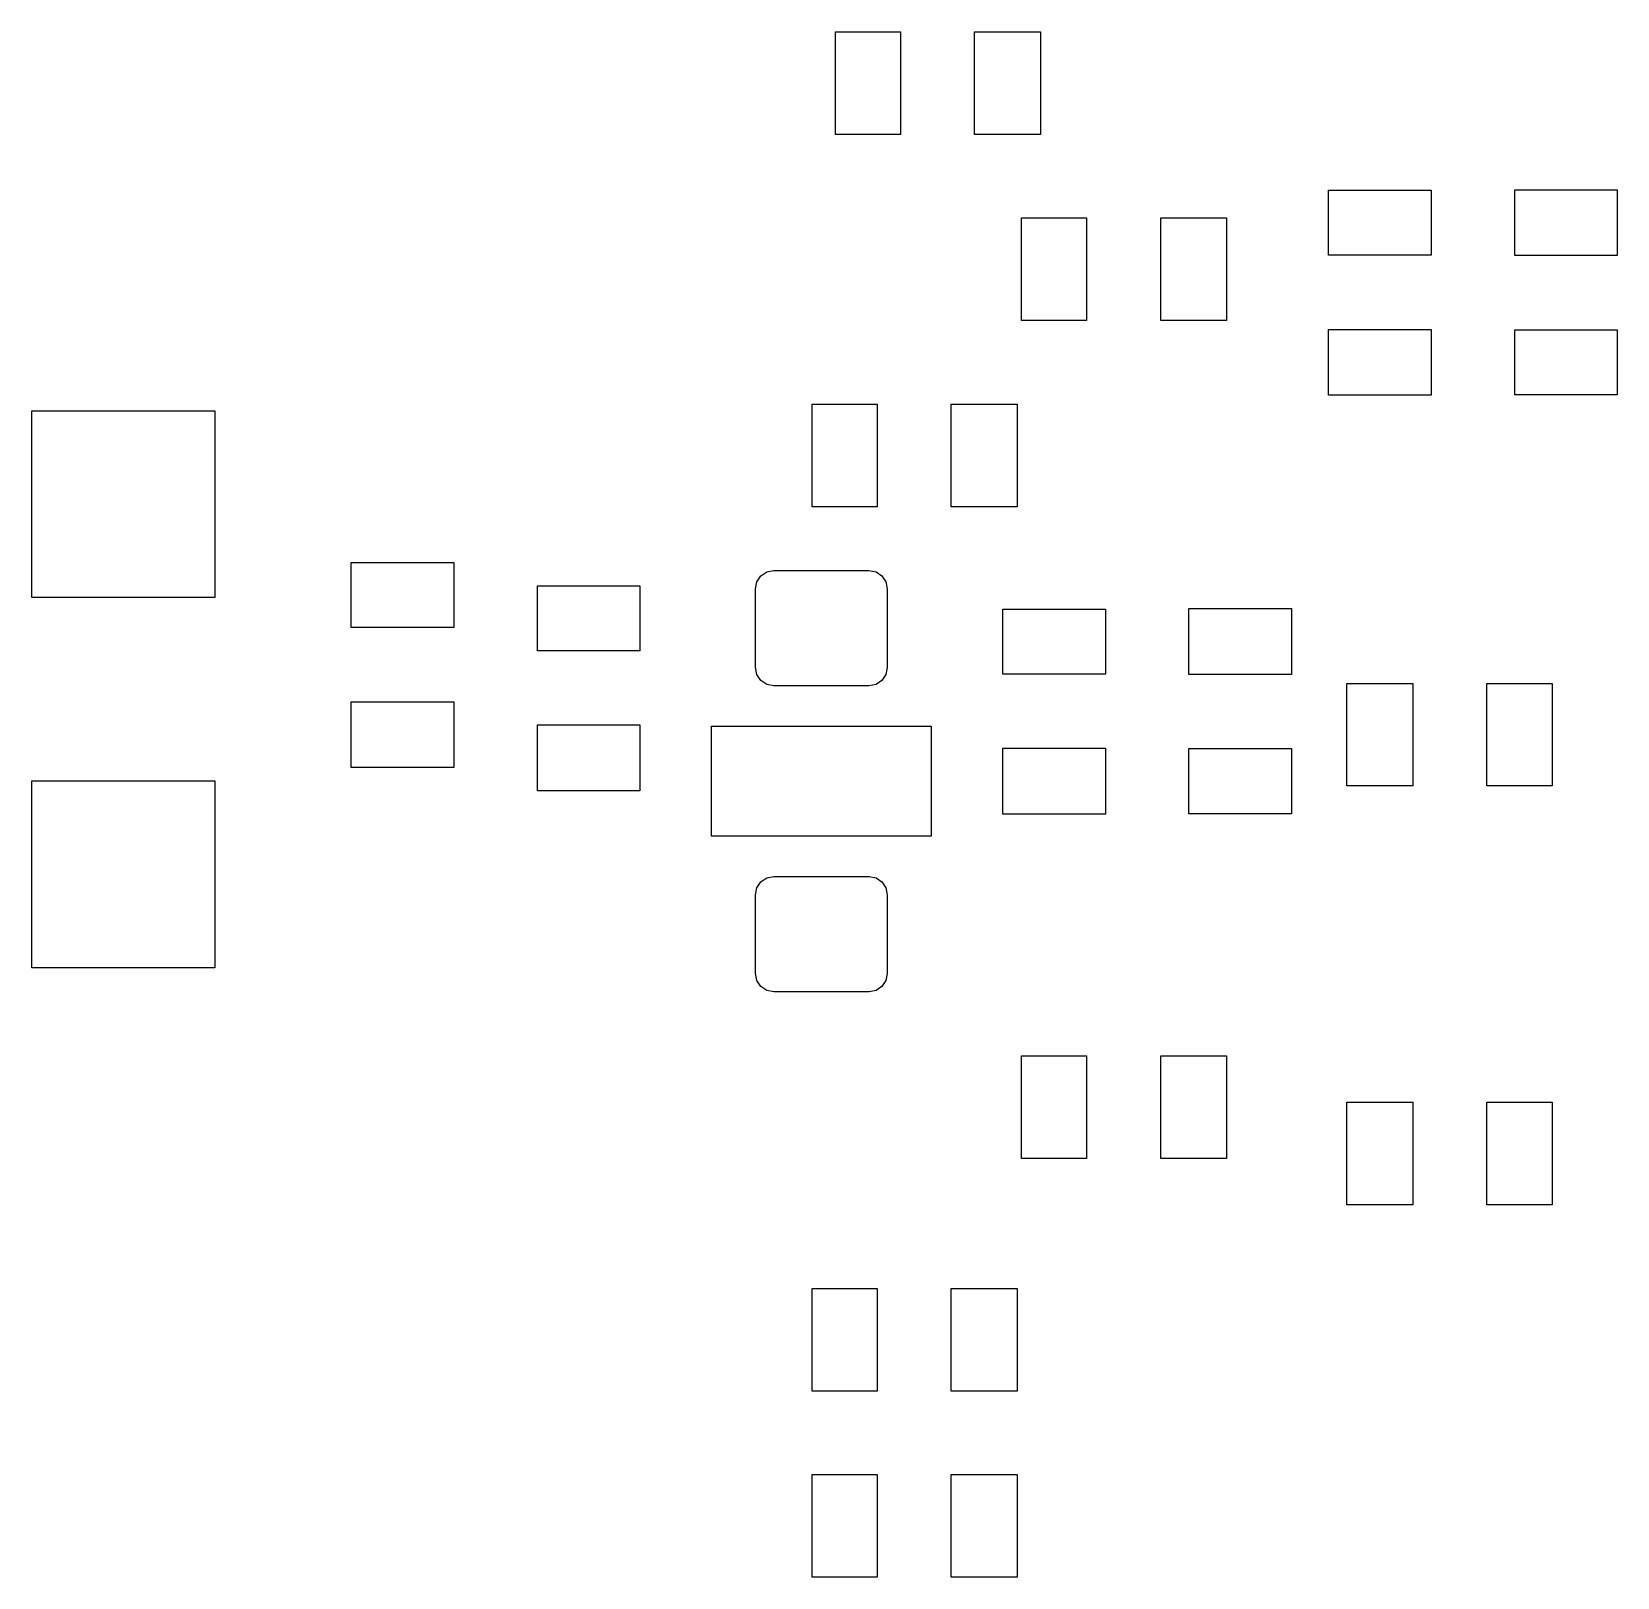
# Model space of a CAD drawing. Extents: x 1.476 to 2.328, y 0.322 to 1.153.
import ezdxf

# ---------------------------------------------------------------- set-up
doc = ezdxf.new("R2010")
doc.units = 0
doc.header["$MEASUREMENT"] = 0
doc.layers.add('BLACK', color=7, linetype='CONTINUOUS')

msp = doc.modelspace()

# ---------------------------------------------------------------- linework, layer by layer
at = {"layer": 'BLACK', "linetype": 'CONTINUOUS'}
for p, q in [((1.9075, 1.09744), (1.9075, 1.15256)), ((1.9075, 1.15256), (1.9425, 1.15256)), ((1.9425, 1.15256), (1.9425, 1.09744)), ((1.9823, 1.09744), (1.9823, 1.15256)), ((1.9823, 1.15256), (2.0177, 1.15256)), ((2.0177, 1.15256), (2.0177, 1.09744)), ((1.9425, 1.09744), (1.9075, 1.09744)), ((2.0177, 1.09744), (1.9823, 1.09744)), ((2.17244, 1.0325), (2.17244, 1.0675)), ((2.17244, 1.0675), (2.22756, 1.0675)), ((2.22756, 1.0675), (2.22756, 1.0325)), ((2.27244, 1.0323), (2.27244, 1.0677)), ((2.27244, 1.0677), (2.32756, 1.0677)), ((2.32756, 1.0677), (2.32756, 1.0323)), ((2.0075, 0.99744), (2.0075, 1.05256)), ((2.0075, 1.05256), (2.0425, 1.05256)), ((2.0425, 1.05256), (2.0425, 0.99744)), ((2.0823, 0.99744), (2.0823, 1.05256)), ((2.0823, 1.05256), (2.1177, 1.05256)), ((2.1177, 1.05256), (2.1177, 0.99744)), ((2.22756, 1.0325), (2.17244, 1.0325)), ((2.32756, 1.0323), (2.27244, 1.0323)), ((2.0425, 0.99744), (2.0075, 0.99744)), ((2.1177, 0.99744), (2.0823, 0.99744)), ((2.17244, 0.9573), (2.17244, 0.9927)), ((2.17244, 0.9927), (2.22756, 0.9927)), ((2.22756, 0.9927), (2.22756, 0.9573)), ((2.27244, 0.9575), (2.27244, 0.9925)), ((2.27244, 0.9925), (2.32756, 0.9925)), ((2.32756, 0.9925), (2.32756, 0.9575)), ((2.22756, 0.9573), (2.17244, 0.9573)), ((2.32756, 0.9575), (2.27244, 0.9575)), ((1.4758, 0.8486), (1.4758, 0.949)), ((1.4758, 0.949), (1.5742, 0.949)), ((1.5742, 0.949), (1.5742, 0.8486)), ((1.895, 0.89744), (1.895, 0.95256)), ((1.895, 0.95256), (1.93, 0.95256)), ((1.93, 0.95256), (1.93, 0.89744)), ((1.9698, 0.89744), (1.9698, 0.95256)), ((1.9698, 0.95256), (2.0052, 0.95256)), ((2.0052, 0.95256), (2.0052, 0.89744)), ((1.93, 0.89744), (1.895, 0.89744)), ((2.0052, 0.89744), (1.9698, 0.89744)), ((1.64744, 0.8325), (1.64744, 0.8675)), ((1.64744, 0.8675), (1.70256, 0.8675)), ((1.70256, 0.8675), (1.70256, 0.8325)), ((1.86532, 0.8571), (1.86745, 0.8603)), ((1.86745, 0.8603), (1.87065, 0.86244)), ((1.87065, 0.86244), (1.87443, 0.86319)), ((1.87443, 0.86319), (1.92557, 0.86319)), ((1.92557, 0.86319), (1.92935, 0.86244)), ((1.92935, 0.86244), (1.93255, 0.8603)), ((1.93255, 0.8603), (1.93468, 0.8571)), ((1.74744, 0.82), (1.74744, 0.855)), ((1.74744, 0.855), (1.80256, 0.855)), ((1.80256, 0.855), (1.80256, 0.82)), ((1.86457, 0.85333), (1.86532, 0.8571)), ((1.86457, 0.81104), (1.86457, 0.85333)), ((1.93468, 0.8571), (1.93543, 0.85333)), ((1.93543, 0.85333), (1.93543, 0.81104)), ((1.5742, 0.8486), (1.4758, 0.8486)), ((1.99744, 0.8075), (1.99744, 0.8425)), ((1.99744, 0.8425), (2.05256, 0.8425)), ((2.05256, 0.8425), (2.05256, 0.8075)), ((2.09744, 0.8073), (2.09744, 0.8427)), ((2.09744, 0.8427), (2.15256, 0.8427)), ((2.15256, 0.8427), (2.15256, 0.8073)), ((1.70256, 0.8325), (1.64744, 0.8325)), ((1.80256, 0.82), (1.74744, 0.82)), ((1.86532, 0.80727), (1.86457, 0.81104)), ((1.93543, 0.81104), (1.93468, 0.80727)), ((1.86745, 0.80407), (1.86532, 0.80727)), ((1.87065, 0.80193), (1.86745, 0.80407)), ((1.87443, 0.80118), (1.87065, 0.80193)), ((1.92557, 0.80118), (1.87443, 0.80118)), ((1.92935, 0.80193), (1.92557, 0.80118)), ((1.93255, 0.80407), (1.92935, 0.80193)), ((1.93468, 0.80727), (1.93255, 0.80407)), ((2.05256, 0.8075), (1.99744, 0.8075)), ((2.15256, 0.8073), (2.09744, 0.8073)), ((2.1823, 0.74744), (2.1823, 0.80256)), ((2.1823, 0.80256), (2.2177, 0.80256)), ((2.2177, 0.80256), (2.2177, 0.74744)), ((2.2575, 0.74744), (2.2575, 0.80256)), ((2.2575, 0.80256), (2.2925, 0.80256)), ((2.2925, 0.80256), (2.2925, 0.74744)), ((1.64744, 0.7573), (1.64744, 0.7927)), ((1.64744, 0.7927), (1.70256, 0.7927)), ((1.70256, 0.7927), (1.70256, 0.7573)), ((1.74744, 0.7448), (1.74744, 0.7802)), ((1.74744, 0.7802), (1.80256, 0.7802)), ((1.80256, 0.7802), (1.80256, 0.7448)), ((1.84094, 0.72047), (1.84094, 0.77953)), ((1.84094, 0.77953), (1.95906, 0.77953)), ((1.95906, 0.77953), (1.95906, 0.72047)), ((1.99744, 0.7323), (1.99744, 0.7677)), ((1.99744, 0.7677), (2.05256, 0.7677)), ((2.05256, 0.7677), (2.05256, 0.7323)), ((2.09744, 0.7325), (2.09744, 0.7675)), ((2.09744, 0.7675), (2.15256, 0.7675)), ((2.15256, 0.7675), (2.15256, 0.7325)), ((1.4758, 0.6498), (1.4758, 0.7502)), ((1.4758, 0.7502), (1.5742, 0.7502)), ((1.5742, 0.7502), (1.5742, 0.6498)), ((1.70256, 0.7573), (1.64744, 0.7573)), ((1.80256, 0.7448), (1.74744, 0.7448)), ((2.2177, 0.74744), (2.1823, 0.74744)), ((2.2925, 0.74744), (2.2575, 0.74744)), ((2.05256, 0.7323), (1.99744, 0.7323)), ((2.15256, 0.7325), (2.09744, 0.7325)), ((1.95906, 0.72047), (1.84094, 0.72047)), ((1.87064, 0.69807), (1.87441, 0.69882)), ((1.87441, 0.69882), (1.92559, 0.69882)), ((1.92559, 0.69882), (1.92936, 0.69807)), ((1.86457, 0.68898), (1.86532, 0.69274)), ((1.86532, 0.69274), (1.86745, 0.69594)), ((1.86745, 0.69594), (1.87064, 0.69807)), ((1.92936, 0.69807), (1.93255, 0.69594)), ((1.93255, 0.69594), (1.93468, 0.69274)), ((1.93468, 0.69274), (1.93543, 0.68898)), ((1.86457, 0.64665), (1.86457, 0.68898)), ((1.93543, 0.68898), (1.93543, 0.64665)), ((1.5742, 0.6498), (1.4758, 0.6498)), ((1.86532, 0.64289), (1.86457, 0.64665)), ((1.86745, 0.63969), (1.86532, 0.64289)), ((1.87064, 0.63756), (1.86745, 0.63969)), ((1.93255, 0.63969), (1.92936, 0.63756)), ((1.93468, 0.64289), (1.93255, 0.63969)), ((1.93543, 0.64665), (1.93468, 0.64289)), ((1.87441, 0.63681), (1.87064, 0.63756)), ((1.92559, 0.63681), (1.87441, 0.63681)), ((1.92936, 0.63756), (1.92559, 0.63681)), ((2.0075, 0.54744), (2.0075, 0.60256)), ((2.0075, 0.60256), (2.0425, 0.60256)), ((2.0425, 0.60256), (2.0425, 0.54744)), ((2.0823, 0.54744), (2.0823, 0.60256)), ((2.0823, 0.60256), (2.1177, 0.60256)), ((2.1177, 0.60256), (2.1177, 0.54744)), ((2.1823, 0.52244), (2.1823, 0.57756)), ((2.1823, 0.57756), (2.2177, 0.57756)), ((2.2177, 0.57756), (2.2177, 0.52244)), ((2.2575, 0.52244), (2.2575, 0.57756)), ((2.2575, 0.57756), (2.2925, 0.57756)), ((2.2925, 0.57756), (2.2925, 0.52244)), ((2.0425, 0.54744), (2.0075, 0.54744)), ((2.1177, 0.54744), (2.0823, 0.54744)), ((2.2177, 0.52244), (2.1823, 0.52244)), ((2.2925, 0.52244), (2.2575, 0.52244)), ((1.895, 0.42244), (1.895, 0.47756)), ((1.895, 0.47756), (1.93, 0.47756)), ((1.93, 0.47756), (1.93, 0.42244)), ((1.9698, 0.42244), (1.9698, 0.47756)), ((1.9698, 0.47756), (2.0052, 0.47756)), ((2.0052, 0.47756), (2.0052, 0.42244)), ((1.93, 0.42244), (1.895, 0.42244)), ((2.0052, 0.42244), (1.9698, 0.42244)), ((1.895, 0.32244), (1.895, 0.37756)), ((1.895, 0.37756), (1.93, 0.37756)), ((1.93, 0.37756), (1.93, 0.32244)), ((1.9698, 0.32244), (1.9698, 0.37756)), ((1.9698, 0.37756), (2.0052, 0.37756)), ((2.0052, 0.37756), (2.0052, 0.32244)), ((1.93, 0.32244), (1.895, 0.32244)), ((2.0052, 0.32244), (1.9698, 0.32244))]:
    msp.add_line(p, q, dxfattribs=at)

doc.saveas('drawing.dxf')
